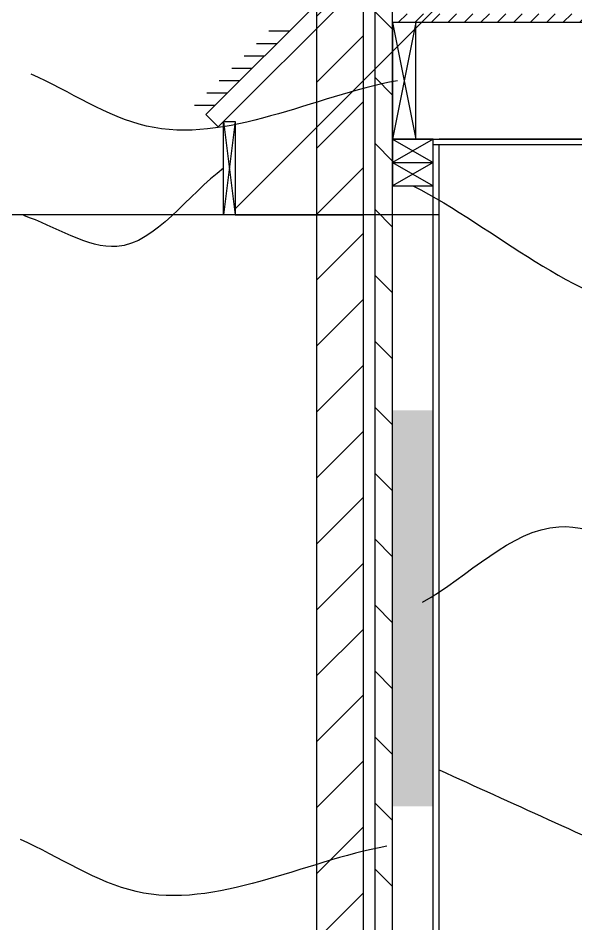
# Model space of a CAD drawing. Header units: inches. Extents: x 43 to 7578, y 1297 to 3809.
# Drawn here: x 5710.1 to 5758, y 1806.3 to 1884 of the extents above; entities that cross this region are included whole.
import ezdxf

# ---------------------------------------------------------------- set-up
doc = ezdxf.new("R2010")
doc.units = ezdxf.units.IN
doc.header["$LTSCALE"] = 0.5
doc.header["$MEASUREMENT"] = 0
doc.styles.add('Arch-Dim', font='romans.shx', dxfattribs={"width": 0.75})
doc.dimstyles.new('Annotative$7', dxfattribs={"dimscale": 96, "dimtxt": 0.09375, "dimasz": 0.0625, "dimexe": 0.0625, "dimexo": 0.0625, "dimgap": 0.03125, "dimtad": 0, "dimdec": 4, "dimzin": 3, "dimdsep": 46, "dimlunit": 4, "dimtxsty": 'Arch-Dim', "dimblk": 'ARCHTICK', "dimcen": 0.09375, "dimazin": 2, "dimtfac": 0.75, "dimtdec": 4, "dimtix": 1, "dimtmove": 2, "dimatfit": 3, "dimfxl": 1, "dimtolj": 1, "dimtzin": 0, "dimarcsym": 0})

# ---------------------------------------------------------------- blocks, each defined once
blk = doc.blocks.new('_ArchTick')
at = {"color": 0, "linetype": 'ByBlock', "const_width": 0.15}
blk.add_lwpolyline([(-0.5, -0.5), (0.5, 0.5)], dxfattribs=at)

msp = doc.modelspace()

# ---------------------------------------------------------------- hatches: boundary and pattern name
h = msp.add_hatch()
h.set_pattern_fill('ANSI31', color=256, scale=32, angle=90)
h.set_pattern_definition([(135, (1614.5735, -1280.9894), (-2.828427, -2.828427), [])])
h.paths.add_polyline_path([(5742.23137, 1981.61843), (5740.73137, 1980.11843), (5740.73137, 1753.61843), (5742.23137, 1753.61843)])
h = msp.add_hatch()
h.set_pattern_fill('ANSI31', color=256, scale=32)
h.set_pattern_definition([(45, (1614.5735, -1280.9894), (-2.828427, 2.828427), [])])
h.paths.add_polyline_path([(5739.73137, 1975.11843), (5735.73137, 1975.11843), (5735.73137, 1752.11843), (5739.73137, 1752.11843)])
h = msp.add_hatch()
h.set_pattern_fill('ANSI31', color=256, scale=8)
h.set_pattern_definition([(45, (3666.6356, 343.5183), (-0.7071068, 0.7071068), [])])
h.paths.add_polyline_path([(5831.17526, 1884.36843), (5742.23137, 1884.36843), (5742.23137, 1883.61843), (5744.23137, 1883.61843), (5831.17526, 1883.61843)])
h.paths.add_polyline_path([(5831.17526, 1883.61843), (5744.23137, 1883.61843)], flags=17)
h = msp.add_hatch()
h.set_pattern_fill('BATT_INSULATION', color=256, scale=3.5, angle=90, pattern_type=2)
h.set_pattern_definition([(90, (5742.2314, 1870.788), (-3.9375, 1.1694), [0, -1.16939]), (104.0764, (5741.79387, 1870.20312), (4e-07, 1.1693871), [0.28444, -113.04096]), (104.0764, (5737.85637, 1870.20312), (4e-07, 1.1693871), [0.28444, -113.04096]), (104.0764, (5733.91887, 1870.20312), (4e-07, 1.1693871), [0.28444, -113.04096]), (104.0764, (5729.98137, 1870.20312), (4e-07, 1.1693871), [0.28444, -113.04096]), (104.0764, (5726.04387, 1870.20312), (4e-07, 1.1693871), [0.28444, -113.04096]), (104.0764, (5722.10637, 1870.20312), (4e-07, 1.1693871), [0.28444, -113.04096]), (104.0764, (5718.16887, 1870.20312), (4e-07, 1.1693871), [0.28444, -113.04096]), (115.0456, (5738.5034, 1870.33933), (-1.3e-06, 1.169388), [0.49503, -315.7404]), (115.0456, (5734.5659, 1870.33933), (-1.3e-06, 1.169388), [0.49503, -315.7404]), (115.0456, (5730.6284, 1870.33933), (-1.3e-06, 1.169388), [0.49503, -315.7404]), (115.0456, (5726.6909, 1870.33933), (-1.3e-06, 1.169388), [0.49503, -315.7404]), (115.0456, (5722.7534, 1870.33933), (-1.3e-06, 1.169388), [0.49503, -315.7404]), (115.0456, (5718.8159, 1870.33933), (-1.3e-06, 1.169388), [0.49503, -315.7404]), (115.0456, (5714.8784, 1870.33933), (-1.3e-06, 1.169388), [0.49503, -315.7404]), (115.0456, (5710.9409, 1870.33933), (-1.3e-06, 1.1693882), [0.49503, -315.7404]), (115.0456, (5707.0035, 1870.33933), (-1.3e-06, 1.1693882), [0.49503, -315.7404]), (115.0456, (5703.066, 1870.33933), (-1.3e-06, 1.1693882), [0.49503, -315.7404]), (115.0456, (5699.1285, 1870.33933), (-1.3e-06, 1.1693882), [0.49503, -315.7404]), (115.0456, (5695.191, 1870.33933), (-1.3e-06, 1.1693882), [0.49503, -315.7404]), (115.0456, (5691.2535, 1870.33933), (-1.3e-06, 1.1693882), [0.49503, -315.7404]), (115.0456, (5687.316, 1870.33933), (-1.3e-06, 1.1693882), [0.49503, -315.7404]), (115.0456, (5683.3785, 1870.33933), (-1.3e-06, 1.1693882), [0.49503, -315.7404]), (115.0456, (5679.441, 1870.33933), (-1.3e-06, 1.1693882), [0.49503, -315.7404]), (115.0456, (5675.5035, 1870.33933), (-1.3e-06, 1.1693882), [0.49503, -315.7404]), (115.0456, (5671.566, 1870.33933), (-1.3e-06, 1.1693882), [0.49503, -315.7404]), (115.0456, (5667.6285, 1870.33933), (-1.3e-06, 1.1693882), [0.49503, -315.7404]), (115.0456, (5663.691, 1870.33933), (-1.3e-06, 1.1693882), [0.49503, -315.7404]), (115.0456, (5659.7535, 1870.33933), (-1.3e-06, 1.1693882), [0.49503, -315.7404]), (115.0456, (5655.816, 1870.33933), (-1.3e-06, 1.1693882), [0.49503, -315.7404]), (115.0456, (5651.8785, 1870.33933), (-1.3e-06, 1.1693882), [0.49503, -315.7404]), (115.0456, (5647.941, 1870.33933), (-1.3e-06, 1.1693882), [0.49503, -315.7404]), (115.0456, (5644.0035, 1870.33933), (-1.3e-06, 1.1693882), [0.49503, -315.7404]), (115.0456, (5640.066, 1870.33933), (-1.3e-06, 1.1693882), [0.49503, -315.7404]), (115.0456, (5636.1285, 1870.33933), (-1.3e-06, 1.1693882), [0.49503, -315.7404]), (115.0456, (5632.191, 1870.33933), (-1.3e-06, 1.1693882), [0.49503, -315.7404]), (115.0456, (5628.2535, 1870.33933), (-1.3e-06, 1.1693882), [0.49503, -315.7404]), (115.0456, (5624.316, 1870.33933), (-1.3e-06, 1.1693882), [0.49503, -315.7404]), (115.0456, (5620.3785, 1870.33933), (-1.3e-06, 1.1693882), [0.49503, -315.7404]), (115.0456, (5616.441, 1870.33933), (-1.3e-06, 1.1693882), [0.49503, -315.7404]), (115.0456, (5612.5035, 1870.33933), (-1.3e-06, 1.1693882), [0.49503, -315.7404]), (115.0456, (5608.566, 1870.33933), (-1.3e-06, 1.1693882), [0.49503, -315.7404]), (142.4353, (5741.7247, 1870.479), (-3e-07, 1.169388), [0.4808, -193.24834]), (142.4353, (5737.7872, 1870.479), (-3e-07, 1.169388), [0.4808, -193.24834]), (142.4353, (5733.8497, 1870.479), (-3e-07, 1.169388), [0.4808, -193.24834]), (142.4353, (5729.9122, 1870.479), (-3e-07, 1.169388), [0.4808, -193.24834]), (142.4353, (5725.9747, 1870.479), (-3e-07, 1.169388), [0.4808, -193.24834]), (142.4353, (5722.0372, 1870.479), (-3e-07, 1.169388), [0.4808, -193.24834]), (142.4353, (5718.0997, 1870.479), (-3e-07, 1.169388), [0.4808, -193.24834]), (142.4353, (5714.1622, 1870.479), (-3e-07, 1.169388), [0.4808, -193.24834]), (142.4353, (5710.2247, 1870.479), (-3e-07, 1.169388), [0.4808, -193.24834]), (142.4353, (5706.2871, 1870.479), (-3e-07, 1.169388), [0.4808, -193.24834]), (142.4353, (5702.3496, 1870.479), (-3e-07, 1.169388), [0.4808, -193.24834]), (142.4353, (5698.4121, 1870.479), (-3e-07, 1.169388), [0.4808, -193.24834]), (142.4353, (5694.4746, 1870.479), (-3e-07, 1.169388), [0.48083, -193.24834]), (142.4353, (5690.5371, 1870.479), (-3e-07, 1.169388), [0.48083, -193.24834]), (142.4353, (5686.5996, 1870.479), (-3e-07, 1.169388), [0.48083, -193.24834]), (142.4353, (5682.6621, 1870.479), (-3e-07, 1.169388), [0.48083, -193.24834]), (142.4353, (5678.7246, 1870.479), (-3e-07, 1.169388), [0.48083, -193.24834]), (142.4353, (5674.7871, 1870.479), (-3e-07, 1.169388), [0.48083, -193.24834]), (142.4353, (5670.8496, 1870.479), (-3e-07, 1.169388), [0.48083, -193.24834]), (142.4353, (5666.9121, 1870.479), (-3e-07, 1.169388), [0.48083, -193.24834]), (142.4353, (5662.9746, 1870.479), (-3e-07, 1.169388), [0.48083, -193.24834]), (142.4353, (5659.0371, 1870.479), (-3e-07, 1.169388), [0.48083, -193.24834]), (142.4353, (5655.0996, 1870.479), (-3e-07, 1.169388), [0.48083, -193.24834]), (142.4353, (5651.1621, 1870.479), (-3e-07, 1.169388), [0.48083, -193.24834]), (142.4353, (5647.2246, 1870.479), (-3e-07, 1.169388), [0.48083, -193.24834]), (142.4353, (5643.2871, 1870.479), (-3e-07, 1.169388), [0.48083, -193.24834]), (142.4353, (5639.3496, 1870.479), (-3e-07, 1.169388), [0.48083, -193.24834]), (142.4353, (5635.4121, 1870.479), (-3e-07, 1.169388), [0.48083, -193.24834]), (142.4353, (5631.4746, 1870.479), (-3e-07, 1.169388), [0.48083, -193.24834]), (142.4353, (5627.5371, 1870.479), (-3e-07, 1.169388), [0.48083, -193.24834]), (142.4353, (5623.5996, 1870.479), (-3e-07, 1.169388), [0.48083, -193.24834]), (142.4353, (5619.6621, 1870.479), (-3e-07, 1.1693877), [0.48083, -193.24834]), (142.4353, (5615.7246, 1870.479), (-3e-07, 1.1693877), [0.48083, -193.24834]), (142.4353, (5611.7871, 1870.479), (-3e-07, 1.1693877), [0.48083, -193.24834]), (142.4353, (5607.8496, 1870.479), (-3e-07, 1.1693877), [0.48083, -193.24834]), (142.4353, (5603.9121, 1870.479), (-3e-07, 1.1693877), [0.48083, -193.24834]), (142.4353, (5599.9746, 1870.479), (-3e-07, 1.1693877), [0.48083, -193.24834]), (142.4353, (5596.0371, 1870.479), (-3e-07, 1.1693877), [0.48083, -193.24834]), (142.4353, (5592.0996, 1870.479), (-3e-07, 1.1693877), [0.48083, -193.24834]), (157.0616, (5740.4878, 1869.7262), (-5e-07, 1.169389), [0.89545, -170.1284]), (157.0616, (5736.5503, 1869.7262), (-5e-07, 1.169389), [0.89545, -170.1284]), (157.0616, (5732.6128, 1869.7262), (-5e-07, 1.169389), [0.89545, -170.1284]), (157.0616, (5728.6753, 1869.7262), (-5e-07, 1.169389), [0.89545, -170.1284]), (157.0616, (5724.7378, 1869.7262), (-5e-07, 1.169389), [0.89545, -170.1284]), (157.0616, (5720.8003, 1869.7262), (-5e-07, 1.169389), [0.89545, -170.1284]), (157.0616, (5716.8628, 1869.7262), (-5e-07, 1.169389), [0.89545, -170.1284]), (157.0616, (5712.9253, 1869.7262), (-5e-07, 1.169389), [0.89545, -170.1284]), (157.0616, (5708.9878, 1869.7262), (-5e-07, 1.169389), [0.89545, -170.1284]), (157.0616, (5705.0502, 1869.7262), (-5e-07, 1.169389), [0.89545, -170.1284]), (157.0616, (5701.1127, 1869.7262), (-5e-07, 1.169389), [0.89545, -170.1284]), (157.0616, (5697.1752, 1869.7262), (-5e-07, 1.169389), [0.89545, -170.1284]), (157.0616, (5693.2377, 1869.7262), (-5e-07, 1.169389), [0.89545, -170.1284]), (157.0616, (5689.3002, 1869.7262), (-5e-07, 1.169389), [0.89545, -170.1284]), (157.0616, (5685.3627, 1869.7262), (-5e-07, 1.169389), [0.89545, -170.1284]), (157.0616, (5681.4252, 1869.7262), (-5e-07, 1.169389), [0.89545, -170.1284]), (157.0616, (5677.4877, 1869.7262), (-5e-07, 1.169389), [0.89545, -170.1284]), (157.0616, (5673.5502, 1869.7262), (-5e-07, 1.169389), [0.89545, -170.1284]), (157.0616, (5669.6127, 1869.7262), (-5e-07, 1.169389), [0.89545, -170.1284]), (157.0616, (5665.6752, 1869.7262), (-5e-07, 1.169389), [0.89545, -170.1284]), (157.0616, (5661.7377, 1869.7262), (-5e-07, 1.169389), [0.89545, -170.1284]), (157.0616, (5657.8002, 1869.7262), (-5e-07, 1.169389), [0.89545, -170.1284]), (157.0616, (5653.8627, 1869.7262), (-5e-07, 1.169389), [0.89545, -170.1284]), (157.0616, (5649.9252, 1869.7262), (-5e-07, 1.169389), [0.89545, -170.1284]), (157.0616, (5645.9877, 1869.7262), (-5e-07, 1.169389), [0.89545, -170.1284]), (157.0616, (5642.0502, 1869.7262), (-5e-07, 1.169389), [0.89545, -170.1284]), (157.0616, (5638.1127, 1869.7262), (-5e-07, 1.169389), [0.89545, -170.1284]), (157.0616, (5634.1752, 1869.7262), (-5e-07, 1.169389), [0.89545, -170.1284]), (157.0616, (5630.2377, 1869.7262), (-5e-07, 1.169389), [0.89545, -170.1284]), (157.0616, (5626.3002, 1869.7262), (-5e-07, 1.169389), [0.89545, -170.1284]), (157.0616, (5622.3627, 1869.7262), (-5e-07, 1.169389), [0.89545, -170.1284]), (157.0616, (5618.4252, 1869.7262), (-5e-07, 1.169389), [0.89545, -170.1284]), (157.0616, (5614.4877, 1869.7262), (-5e-07, 1.169389), [0.89545, -170.1284]), (157.0616, (5610.5502, 1869.7262), (-5e-07, 1.169389), [0.89545, -170.1284]), (157.0616, (5606.6127, 1869.7262), (-5e-07, 1.169389), [0.89545, -170.1284]), (157.0616, (5602.6752, 1869.7262), (-5e-07, 1.169389), [0.89545, -170.1284]), (157.0616, (5598.7377, 1869.7262), (-5e-07, 1.169389), [0.89545, -170.1284]), (157.0616, (5594.8002, 1869.7262), (-5e-07, 1.169389), [0.89545, -170.1284]), (157.0616, (5590.8627, 1869.7262), (-5e-07, 1.169389), [0.89545, -170.1284]), (157.0616, (5586.9252, 1869.7262), (-5e-07, 1.169389), [0.89545, -170.1284]), (164.891, (5738.8786, 1870.2381), (-3.937498, 1e-08), [0.38855, -44.4748]), (164.891, (5738.8786, 1871.4075), (-3.937498, 1e-08), [0.38855, -44.4748]), (164.891, (5738.8786, 1872.5769), (-3.937498, 1e-08), [0.38855, -44.4748]), (164.891, (5738.8786, 1873.7463), (-3.937498, 1e-08), [0.38855, -44.4748]), (164.891, (5738.8786, 1874.9157), (-3.937498, 1e-08), [0.38855, -44.4748]), (164.891, (5738.8786, 1876.0851), (-3.937498, 1e-08), [0.38855, -44.4748]), (164.891, (5738.8786, 1877.2545), (-3.937498, 1e-08), [0.38855, -44.4748]), (164.891, (5738.8786, 1878.4238), (-3.937498, 1e-08), [0.38855, -44.4748]), (164.891, (5738.8786, 1879.5932), (-3.937498, 1e-08), [0.38855, -44.4748]), (164.891, (5738.8786, 1880.7626), (-3.937498, 1e-08), [0.38855, -44.4748]), (173.2526, (5739.66317, 1870.0751), (-3.937507, 4e-07), [0.7901, -486.90026]), (173.2526, (5739.66317, 1871.2445), (-3.937507, 4e-07), [0.7901, -486.90026]), (173.2526, (5739.66317, 1872.4139), (-3.937507, 4e-07), [0.7901, -486.90026]), (173.2526, (5739.66317, 1873.5833), (-3.937507, 4e-07), [0.7901, -486.90026]), (173.2526, (5739.66317, 1874.7527), (-3.937507, 4e-07), [0.7901, -486.90026]), (173.2526, (5739.66317, 1875.92207), (-3.937507, 4e-07), [0.7901, -486.90026]), (173.2526, (5739.66317, 1877.09146), (-3.937507, 4e-07), [0.7901, -486.90026]), (173.2526, (5739.66317, 1878.26084), (-3.937507, 4e-07), [0.7901, -486.90026]), (173.2526, (5739.66317, 1879.43023), (-3.937507, 4e-07), [0.7901, -486.90026]), (173.2526, (5739.66317, 1880.5996), (-3.937507, 4e-07), [0.7901, -486.90026]), (173.2526, (5739.66317, 1881.769), (-3.937507, 4e-07), [0.7901, -486.90026]), (173.2526, (5739.66317, 1882.9384), (-3.937507, 4e-07), [0.7901, -486.90026]), (173.2526, (5739.66317, 1884.10777), (-3.937507, 4e-07), [0.7901, -486.90026]), (173.2526, (5739.66317, 1885.27715), (-3.937507, 4e-07), [0.7901, -486.90026]), (173.2526, (5739.66317, 1886.44657), (-3.937507, 4e-07), [0.7901, -486.90026]), (173.2526, (5739.66317, 1887.61596), (-3.937507, 4e-07), [0.7901, -486.90026]), (173.2526, (5739.66317, 1888.78534), (-3.937507, 4e-07), [0.7901, -486.90026]), (173.2526, (5739.66317, 1889.95473), (-3.937507, 4e-07), [0.7901, -486.90026]), (173.2526, (5739.66317, 1891.1241), (-3.937507, 4e-07), [0.7901, -486.90026]), (173.2526, (5739.66317, 1892.2935), (-3.937507, 4e-07), [0.7901, -486.90026]), (173.2526, (5739.66317, 1893.4629), (-3.937507, 4e-07), [0.7901, -486.90026]), (173.2526, (5739.66317, 1894.63227), (-3.937507, 4e-07), [0.7901, -486.90026]), (173.2526, (5739.66317, 1895.80165), (-3.937507, 4e-07), [0.7901, -486.90026]), (173.2526, (5739.66317, 1896.97104), (-3.937507, 4e-07), [0.7901, -486.90026]), (173.2526, (5739.66317, 1898.14046), (-3.937507, 4e-07), [0.7901, -486.90026]), (173.2526, (5739.66317, 1899.30984), (-3.937507, 4e-07), [0.7901, -486.90026]), (173.2526, (5739.66317, 1900.47923), (-3.937507, 4e-07), [0.7901, -486.90026]), (173.2526, (5739.66317, 1901.6486), (-3.937507, 4e-07), [0.7901, -486.90026]), (173.2526, (5739.66317, 1902.818), (-3.937507, 4e-07), [0.7901, -486.90026]), (173.2526, (5739.66317, 1903.9874), (-3.937507, 4e-07), [0.7901, -486.90026]), (173.2526, (5739.66317, 1905.15673), (-3.937507, 4e-07), [0.7901, -486.90026]), (173.2526, (5739.66317, 1906.3261), (-3.937507, 4e-07), [0.7901, -486.90026]), (173.2526, (5739.66317, 1907.49543), (-3.937507, 4e-07), [0.7901, -486.90026]), (173.2526, (5739.66317, 1908.6648), (-3.937507, 4e-07), [0.7901, -486.90026]), (173.2526, (5739.66317, 1909.8345), (-3.937507, 4e-07), [0.7901, -486.90026]), (173.2526, (5739.66317, 1911.00383), (-3.937507, 4e-07), [0.7901, -486.90026]), (173.2526, (5739.66317, 1912.1732), (-3.937507, 4e-07), [0.7901, -486.90026]), (173.2526, (5739.66317, 1913.34253), (-3.937507, 4e-07), [0.7901, -486.90026]), (173.2526, (5739.66317, 1914.5119), (-3.937507, 4e-07), [0.7901, -486.90026]), (173.2526, (5739.66317, 1915.68123), (-3.937507, 4e-07), [0.7901, -486.90026]), (173.2526, (5739.66317, 1916.8506), (-3.937507, 4e-07), [0.7901, -486.90026]), (173.2526, (5739.66317, 1918.01993), (-3.937507, 4e-07), [0.7901, -486.90026]), (173.2526, (5739.66317, 1919.1893), (-3.937507, 4e-07), [0.7901, -486.90026]), (173.2526, (5739.66317, 1920.359), (-3.937507, 4e-07), [0.7901, -486.90026]), (173.2526, (5739.66317, 1921.52833), (-3.937507, 4e-07), [0.7901, -486.90026]), (173.2526, (5739.66317, 1922.6977), (-3.937507, 4e-07), [0.7901, -486.90026]), (173.2526, (5739.66317, 1923.86703), (-3.937507, 4e-07), [0.7901, -486.90026]), (173.2526, (5739.66317, 1925.0364), (-3.937507, 4e-07), [0.7901, -486.90026]), (173.2526, (5739.66317, 1926.20573), (-3.937507, 4e-07), [0.7901, -486.90026]), (173.8584, (5741.34354, 1869.6341), (-3.9374895, -3.8e-06), [0.86065, -272.3952]), (173.8584, (5741.34354, 1870.80347), (-3.9374895, -3.8e-06), [0.86065, -272.3952]), (173.8584, (5741.34354, 1871.97286), (-3.9374895, -3.8e-06), [0.86065, -272.3952]), (173.8584, (5741.34354, 1873.14223), (-3.9374895, -3.8e-06), [0.86065, -272.3952]), (173.8584, (5741.34354, 1874.31165), (-3.9374895, -3.8e-06), [0.86065, -272.3952]), (173.8584, (5741.34354, 1875.48104), (-3.9374895, -3.8e-06), [0.86065, -272.3952]), (173.8584, (5741.34354, 1876.65042), (-3.9374895, -3.8e-06), [0.86065, -272.3952]), (173.8584, (5741.34354, 1877.8198), (-3.9374895, -3.8e-06), [0.86065, -272.3952]), (173.8584, (5741.34354, 1878.9892), (-3.9374895, -3.8e-06), [0.86065, -272.3952]), (173.8584, (5741.34354, 1880.15858), (-3.9374895, -3.8e-06), [0.86065, -272.3952]), (173.8584, (5741.34354, 1881.32796), (-3.9374895, -3.8e-06), [0.86065, -272.3952]), (173.8584, (5741.34354, 1882.49735), (-3.9374895, -3.8e-06), [0.86065, -272.3952]), (173.8584, (5741.34354, 1883.66673), (-3.9374895, -3.8e-06), [0.86065, -272.3952]), (173.8584, (5741.34354, 1884.8361), (-3.9374895, -3.8e-06), [0.86065, -272.3952]), (173.8584, (5741.34354, 1886.0055), (-3.9374895, -3.8e-06), [0.86065, -272.3952]), (173.8584, (5741.34354, 1887.17492), (-3.9374895, -3.8e-06), [0.86065, -272.3952]), (173.8584, (5741.34354, 1888.3443), (-3.9374895, -3.8e-06), [0.86065, -272.3952]), (173.8584, (5741.34354, 1889.5137), (-3.9374895, -3.8e-06), [0.86065, -272.3952]), (173.8584, (5741.34354, 1890.68308), (-3.9374895, -3.8e-06), [0.86065, -272.3952]), (173.8584, (5741.34354, 1891.85246), (-3.9374895, -3.8e-06), [0.86065, -272.3952]), (173.8584, (5741.34354, 1893.02185), (-3.9374895, -3.8e-06), [0.86065, -272.3952]), (173.8584, (5741.34354, 1894.19123), (-3.9374895, -3.8e-06), [0.86065, -272.3952]), (173.8584, (5741.34354, 1895.3606), (-3.9374895, -3.8e-06), [0.86065, -272.3952]), (173.8584, (5741.34354, 1896.53), (-3.9374895, -3.8e-06), [0.86065, -272.3952]), (173.8584, (5741.34354, 1897.6994), (-3.9374895, -3.8e-06), [0.86065, -272.3952]), (6.142, (5740.4878, 1870.6801), (-7e-06, 1.169387), [0.8607, -272.3952]), (6.142, (5736.5503, 1870.6801), (-7e-06, 1.169387), [0.8607, -272.3952]), (6.142, (5732.6128, 1870.6801), (-7e-06, 1.169387), [0.8607, -272.3952]), (6.142, (5728.6753, 1870.6801), (-7e-06, 1.169387), [0.8607, -272.3952]), (6.142, (5724.7378, 1870.6801), (-7e-06, 1.169387), [0.8607, -272.3952]), (6.142, (5720.8003, 1870.6801), (-7e-06, 1.169387), [0.8607, -272.3952]), (6.142, (5716.8628, 1870.6801), (-7e-06, 1.169387), [0.8607, -272.3952]), (6.142, (5712.9253, 1870.6801), (-7e-06, 1.169387), [0.8607, -272.3952]), (6.142, (5708.9878, 1870.6801), (-7e-06, 1.169387), [0.8607, -272.3952]), (6.142, (5705.0502, 1870.6801), (-7e-06, 1.169387), [0.8607, -272.3952]), (6.142, (5701.1127, 1870.6801), (-7e-06, 1.169387), [0.86065, -272.3952]), (6.142, (5697.1752, 1870.6801), (-7e-06, 1.169387), [0.86065, -272.3952]), (6.142, (5693.2377, 1870.6801), (-7e-06, 1.169387), [0.86065, -272.3952]), (6.142, (5689.3002, 1870.6801), (-7e-06, 1.169387), [0.86065, -272.3952]), (6.142, (5685.3627, 1870.6801), (-7e-06, 1.169387), [0.86065, -272.3952]), (6.142, (5681.4252, 1870.6801), (-7e-06, 1.169387), [0.86065, -272.3952]), (6.142, (5677.4877, 1870.6801), (-7e-06, 1.169387), [0.86065, -272.3952]), (6.142, (5673.5502, 1870.6801), (-7e-06, 1.169387), [0.86065, -272.3952]), (6.142, (5669.6127, 1870.6801), (-7e-06, 1.169387), [0.86065, -272.3952]), (6.142, (5665.6752, 1870.6801), (-7e-06, 1.169387), [0.86065, -272.3952]), (6.142, (5661.7377, 1870.6801), (-7e-06, 1.169387), [0.86065, -272.3952]), (6.142, (5657.8002, 1870.6801), (-7e-06, 1.169387), [0.86065, -272.3952]), (6.142, (5653.8627, 1870.6801), (-7e-06, 1.169387), [0.86065, -272.3952]), (6.142, (5649.9252, 1870.6801), (-7e-06, 1.169387), [0.86065, -272.3952]), (6.142, (5645.9877, 1870.6801), (-7e-06, 1.169387), [0.86065, -272.3952]), (6.142, (5642.0502, 1870.6801), (-7e-06, 1.169387), [0.86065, -272.3952]), (6.142, (5638.1127, 1870.6801), (-7e-06, 1.169387), [0.86065, -272.3952]), (6.142, (5634.1752, 1870.6801), (-7e-06, 1.169387), [0.86065, -272.3952]), (6.142, (5630.2377, 1870.6801), (-7e-06, 1.169387), [0.86065, -272.3952]), (6.142, (5626.3002, 1870.6801), (-7e-06, 1.169387), [0.86065, -272.3952]), (6.142, (5622.3627, 1870.6801), (-7e-06, 1.169387), [0.86065, -272.3952]), (6.142, (5618.4252, 1870.6801), (-7e-06, 1.169387), [0.86065, -272.3952]), (6.142, (5614.4877, 1870.6801), (-7e-06, 1.169387), [0.86065, -272.3952]), (6.142, (5610.5502, 1870.6801), (-7e-06, 1.169387), [0.86065, -272.3952]), (6.142, (5606.6127, 1870.6801), (-7e-06, 1.169387), [0.86065, -272.3952]), (6.142, (5602.6752, 1870.6801), (-7e-06, 1.169387), [0.86065, -272.3952]), (6.142, (5598.7377, 1870.6801), (-7e-06, 1.169387), [0.86065, -272.3952]), (6.142, (5594.8002, 1870.6801), (-7e-06, 1.169387), [0.86065, -272.3952]), (6.142, (5590.8627, 1870.6801), (-7e-06, 1.169387), [0.86065, -272.3952]), (6.142, (5586.9252, 1870.6801), (-7e-06, 1.169387), [0.86065, -272.3952]), (6.142, (5582.9877, 1870.6801), (-7e-06, 1.169387), [0.86065, -272.3952]), (6.142, (5579.0502, 1870.6801), (-7e-06, 1.169387), [0.86065, -272.3952]), (6.142, (5575.1127, 1870.6801), (-7e-06, 1.169387), [0.86065, -272.3952]), (6.142, (5571.1752, 1870.6801), (-7e-06, 1.169387), [0.86065, -272.3952]), (6.142, (5567.2377, 1870.6801), (-7e-06, 1.169387), [0.86065, -272.3952]), (6.142, (5563.3002, 1870.6801), (-7e-06, 1.169387), [0.86065, -272.3952]), (6.142, (5559.3627, 1870.6801), (-7e-06, 1.169387), [0.86065, -272.3952]), (6.142, (5555.4252, 1870.6801), (-7e-06, 1.169387), [0.86065, -272.3952]), (6.142, (5551.4877, 1870.6801), (-7e-06, 1.169387), [0.86065, -272.3952]), (6.142, (5547.5502, 1870.6801), (-7e-06, 1.169387), [0.86065, -272.3952]), (6.142, (5543.6127, 1870.6801), (-7e-06, 1.169387), [0.86065, -272.3952]), (6.142, (5539.6752, 1870.6801), (-7e-06, 1.169387), [0.86065, -272.3952]), (6.142, (5535.7377, 1870.6801), (-7e-06, 1.169387), [0.86065, -272.3952]), (6.142, (5531.8002, 1870.6801), (-7.3e-06, 1.169387), [0.86065, -272.3952]), (6.142, (5527.8627, 1870.6801), (-7.3e-06, 1.169387), [0.86065, -272.3952]), (6.142, (5523.9252, 1870.6801), (-7.3e-06, 1.169387), [0.86065, -272.3952]), (6.142, (5519.9877, 1870.6801), (-7.3e-06, 1.169387), [0.86065, -272.3952]), (6.142, (5516.0502, 1870.6801), (-7.3e-06, 1.169387), [0.86065, -272.3952]), (6.142, (5512.1127, 1870.6801), (-7.3e-06, 1.169387), [0.86065, -272.3952]), (6.142, (5508.1752, 1870.6801), (-7.3e-06, 1.169387), [0.86065, -272.3952]), (6.142, (5504.2377, 1870.6801), (-7.3e-06, 1.169387), [0.86065, -272.3952]), (6.142, (5500.3002, 1870.6801), (-7.3e-06, 1.169387), [0.86065, -272.3952]), (6.142, (5496.3627, 1870.6801), (-7.3e-06, 1.169387), [0.86065, -272.3952]), (6.142, (5492.4252, 1870.6801), (-7.3e-06, 1.169387), [0.86065, -272.3952]), (6.142, (5488.4877, 1870.6801), (-7.3e-06, 1.169387), [0.86065, -272.3952]), (6.142, (5484.5502, 1870.6801), (-7.3e-06, 1.1693873), [0.86065, -272.3952]), (6.142, (5480.6127, 1870.6801), (-7.3e-06, 1.1693873), [0.86065, -272.3952]), (6.142, (5476.6752, 1870.6801), (-7.3e-06, 1.1693873), [0.86065, -272.3952]), (6.142, (5472.7377, 1870.6801), (-7.3e-06, 1.1693873), [0.86065, -272.3952]), (6.747, (5738.8786, 1870.2381), (9e-06, 1.16939), [0.7901, -486.9003]), (6.747, (5734.9411, 1870.2381), (9e-06, 1.16939), [0.7901, -486.9003]), (6.747, (5731.0036, 1870.2381), (9e-06, 1.16939), [0.7901, -486.9003]), (6.747, (5727.0661, 1870.2381), (9e-06, 1.16939), [0.7901, -486.9003]), (6.747, (5723.1286, 1870.2381), (9e-06, 1.16939), [0.7901, -486.9003]), (6.747, (5719.1911, 1870.2381), (9e-06, 1.16939), [0.7901, -486.9003]), (6.747, (5715.2536, 1870.2381), (9e-06, 1.16939), [0.7901, -486.9003]), (6.747, (5711.3161, 1870.2381), (9e-06, 1.16939), [0.7901, -486.9003]), (6.747, (5707.3786, 1870.2381), (9e-06, 1.169389), [0.7901, -486.9003]), (6.747, (5703.4412, 1870.2381), (9e-06, 1.169389), [0.7901, -486.9003]), (6.747, (5699.5037, 1870.2381), (9e-06, 1.169389), [0.7901, -486.9003]), (6.747, (5695.5662, 1870.2381), (9e-06, 1.169389), [0.7901, -486.9003]), (6.747, (5691.6287, 1870.2381), (9e-06, 1.169389), [0.7901, -486.9003]), (6.747, (5687.6912, 1870.2381), (9e-06, 1.169389), [0.7901, -486.9003]), (6.747, (5683.7537, 1870.2381), (9e-06, 1.169389), [0.7901, -486.9003]), (6.747, (5679.8162, 1870.2381), (9e-06, 1.169389), [0.7901, -486.9003]), (6.747, (5675.8787, 1870.2381), (9e-06, 1.169389), [0.7901, -486.9003]), (6.747, (5671.9412, 1870.2381), (9e-06, 1.169389), [0.7901, -486.9003]), (6.747, (5668.0037, 1870.2381), (9e-06, 1.169389), [0.7901, -486.9003]), (6.747, (5664.0662, 1870.2381), (9e-06, 1.169389), [0.7901, -486.9003]), (6.747, (5660.1287, 1870.2381), (9e-06, 1.169389), [0.7901, -486.9003]), (6.747, (5656.1912, 1870.2381), (9e-06, 1.169389), [0.7901, -486.9003]), (6.747, (5652.2537, 1870.2381), (9e-06, 1.169389), [0.7901, -486.9003]), (6.747, (5648.3162, 1870.2381), (9e-06, 1.169389), [0.7901, -486.9003]), (6.747, (5644.3787, 1870.2381), (9e-06, 1.169389), [0.7901, -486.9003]), (6.747, (5640.4412, 1870.2381), (9e-06, 1.169389), [0.7901, -486.9003]), (6.747, (5636.5037, 1870.2381), (9e-06, 1.169389), [0.7901, -486.9003]), (6.747, (5632.5662, 1870.2381), (9e-06, 1.169389), [0.7901, -486.9003]), (6.747, (5628.6287, 1870.2381), (9e-06, 1.169389), [0.7901, -486.9003]), (6.747, (5624.6912, 1870.2381), (9e-06, 1.169389), [0.7901, -486.9003]), (6.747, (5620.7537, 1870.2381), (9e-06, 1.169389), [0.7901, -486.9003]), (6.747, (5616.8162, 1870.2381), (9e-06, 1.169389), [0.7901, -486.9003]), (6.747, (5612.8787, 1870.2381), (8.5e-06, 1.169389), [0.7901, -486.9003]), (6.747, (5608.9412, 1870.2381), (8.5e-06, 1.169389), [0.7901, -486.9003]), (6.747, (5605.0037, 1870.2381), (8.5e-06, 1.169389), [0.7901, -486.9003]), (6.747, (5601.0662, 1870.2381), (8.5e-06, 1.169389), [0.7901, -486.9003]), (6.747, (5597.1287, 1870.2381), (8.5e-06, 1.169389), [0.7901, -486.9003]), (6.747, (5593.1912, 1870.2381), (8.5e-06, 1.169389), [0.7901, -486.9003]), (6.747, (5589.2537, 1870.2381), (8.5e-06, 1.169389), [0.7901, -486.9003]), (6.747, (5585.3162, 1870.2381), (8.5e-06, 1.169389), [0.7901, -486.9003]), (6.747, (5581.3787, 1870.2381), (8.5e-06, 1.169389), [0.7901, -486.9003]), (6.747, (5577.4412, 1870.2381), (8.5e-06, 1.169389), [0.7901, -486.9003]), (6.747, (5573.5037, 1870.2381), (8.5e-06, 1.169389), [0.7901, -486.9003]), (6.747, (5569.5662, 1870.2381), (8.5e-06, 1.169389), [0.7901, -486.9003]), (6.747, (5565.6287, 1870.2381), (8.5e-06, 1.169389), [0.7901, -486.9003]), (6.747, (5561.6912, 1870.2381), (8.5e-06, 1.169389), [0.7901, -486.9003]), (6.747, (5557.7537, 1870.2381), (8.5e-06, 1.169389), [0.7901, -486.9003]), (6.747, (5553.8162, 1870.2381), (8.5e-06, 1.169389), [0.7901, -486.9003]), (6.747, (5549.8787, 1870.2381), (8.5e-06, 1.169389), [0.7901, -486.9003]), (6.747, (5545.9412, 1870.2381), (8.5e-06, 1.169389), [0.7901, -486.9003]), (6.747, (5542.0037, 1870.2381), (8.5e-06, 1.169389), [0.7901, -486.9003]), (6.747, (5538.0662, 1870.2381), (8.5e-06, 1.169389), [0.7901, -486.9003]), (6.747, (5534.1287, 1870.2381), (8.5e-06, 1.169389), [0.7901, -486.9003]), (6.747, (5530.1912, 1870.2381), (8.5e-06, 1.169389), [0.7901, -486.90026]), (6.747, (5526.2537, 1870.2381), (8.5e-06, 1.169389), [0.7901, -486.90026]), (6.747, (5522.3162, 1870.2381), (8.5e-06, 1.169389), [0.7901, -486.90026]), (6.747, (5518.3787, 1870.2381), (8.5e-06, 1.169389), [0.7901, -486.90026]), (6.747, (5514.4412, 1870.2381), (8.5e-06, 1.169389), [0.7901, -486.90026]), (6.747, (5510.5037, 1870.2381), (8.5e-06, 1.169389), [0.7901, -486.90026]), (6.747, (5506.5662, 1870.2381), (8.5e-06, 1.169389), [0.7901, -486.90026]), (6.747, (5502.6287, 1870.2381), (8.5e-06, 1.169389), [0.7901, -486.90026]), (6.747, (5498.6912, 1870.2381), (8.5e-06, 1.169389), [0.7901, -486.90026]), (6.747, (5494.7537, 1870.2381), (8.5e-06, 1.169389), [0.7901, -486.90026]), (6.747, (5490.8162, 1870.2381), (8.5e-06, 1.169389), [0.7901, -486.90026]), (6.747, (5486.8787, 1870.2381), (8.5e-06, 1.169389), [0.7901, -486.90026]), (6.747, (5482.9412, 1870.2381), (8.5e-06, 1.169389), [0.7901, -486.90026]), (6.747, (5479.0037, 1870.2381), (8.5e-06, 1.169389), [0.7901, -486.90026]), (6.747, (5475.0662, 1870.2381), (8.5e-06, 1.169389), [0.7901, -486.90026]), (6.747, (5471.1287, 1870.2381), (8.5e-06, 1.169389), [0.7901, -486.90026]), (6.747, (5467.1912, 1870.2381), (8.5e-06, 1.169389), [0.7901, -486.90026]), (6.747, (5463.2537, 1870.2381), (8.5e-06, 1.169389), [0.7901, -486.90026]), (6.747, (5459.3162, 1870.2381), (8.5e-06, 1.169389), [0.7901, -486.90026]), (6.747, (5455.3787, 1870.2381), (8.5e-06, 1.169389), [0.7901, -486.90026]), (6.747, (5451.4412, 1870.2381), (8.5e-06, 1.169389), [0.7901, -486.90026]), (6.747, (5447.5037, 1870.2381), (8.5e-06, 1.169389), [0.7901, -486.90026]), (6.747, (5443.5662, 1870.2381), (8.5e-06, 1.169389), [0.7901, -486.90026]), (6.747, (5439.6287, 1870.2381), (8.5e-06, 1.169389), [0.7901, -486.90026]), (6.747, (5435.6912, 1870.2381), (8.5e-06, 1.169389), [0.7901, -486.90026]), (6.747, (5431.7537, 1870.2381), (8.5e-06, 1.169389), [0.7901, -486.90026]), (6.747, (5427.8162, 1870.2381), (8.5e-06, 1.169389), [0.7901, -486.90026]), (6.747, (5423.8787, 1870.2381), (8.5e-06, 1.169389), [0.7901, -486.90026]), (6.747, (5419.9412, 1870.2381), (8.5e-06, 1.169389), [0.7901, -486.90026]), (6.747, (5416.0037, 1870.2381), (8.5e-06, 1.169389), [0.7901, -486.90026]), (6.747, (5412.0662, 1870.2381), (8.5e-06, 1.169389), [0.7901, -486.90026]), (6.747, (5408.1287, 1870.2381), (8.5e-06, 1.169389), [0.7901, -486.90026]), (6.747, (5404.1912, 1870.2381), (8.5e-06, 1.169389), [0.7901, -486.90026]), (6.747, (5400.2537, 1870.2381), (8.5e-06, 1.169389), [0.7901, -486.90026]), (6.747, (5396.3162, 1870.2381), (8.5e-06, 1.169389), [0.7901, -486.90026]), (6.747, (5392.3787, 1870.2381), (8.5e-06, 1.169389), [0.7901, -486.90026]), (6.747, (5388.4409, 1870.2381), (8.5e-06, 1.169389), [0.7901, -486.90026]), (6.747, (5384.5034, 1870.2381), (8.5e-06, 1.169389), [0.7901, -486.90026]), (6.747, (5380.5659, 1870.2381), (8.5e-06, 1.169389), [0.7901, -486.90026]), (6.747, (5376.6284, 1870.2381), (8.5e-06, 1.169389), [0.7901, -486.90026]), (6.747, (5372.6909, 1870.2381), (8.5e-06, 1.169389), [0.7901, -486.90026]), (6.747, (5368.7534, 1870.2381), (8.5e-06, 1.169389), [0.7901, -486.90026]), (6.747, (5364.8159, 1870.2381), (8.5e-06, 1.169389), [0.7901, -486.90026]), (6.747, (5360.8784, 1870.2381), (8.5e-06, 1.169389), [0.7901, -486.90026]), (6.747, (5356.9409, 1870.2381), (8.5e-06, 1.169389), [0.7901, -486.90026]), (6.747, (5353.0034, 1870.2381), (8.5e-06, 1.169389), [0.7901, -486.90026]), (6.747, (5349.0659, 1870.2381), (8.5e-06, 1.169389), [0.7901, -486.90026]), (6.747, (5345.1284, 1870.2381), (8.5e-06, 1.169389), [0.7901, -486.90026]), (6.747, (5341.1909, 1870.2381), (8.5e-06, 1.169389), [0.7901, -486.90026]), (6.747, (5337.2534, 1870.2381), (8.5e-06, 1.169389), [0.7901, -486.90026]), (6.747, (5333.3159, 1870.2381), (8.5e-06, 1.169389), [0.7901, -486.90026]), (6.747, (5329.3784, 1870.2381), (8.5e-06, 1.169389), [0.7901, -486.90026]), (6.747, (5325.4409, 1870.2381), (8.5e-06, 1.169389), [0.7901, -486.90026]), (6.747, (5321.5034, 1870.2381), (8.5e-06, 1.169389), [0.7901, -486.90026]), (6.747, (5317.5659, 1870.2381), (8.5e-06, 1.169389), [0.7901, -486.90026]), (6.747, (5313.6284, 1870.2381), (8.5e-06, 1.169389), [0.7901, -486.90026]), (6.747, (5309.6909, 1870.2381), (8.5e-06, 1.169389), [0.7901, -486.90026]), (6.747, (5305.7534, 1870.2381), (8.5e-06, 1.169389), [0.7901, -486.90026]), (6.747, (5301.8159, 1870.2381), (8.5e-06, 1.169389), [0.7901, -486.90026]), (6.747, (5297.8784, 1870.2381), (8.5e-06, 1.169389), [0.7901, -486.90026]), (6.747, (5293.9409, 1870.2381), (8.5e-06, 1.169389), [0.7901, -486.90026]), (6.747, (5290.0034, 1870.2381), (8.5e-06, 1.169389), [0.7901, -486.90026]), (6.747, (5286.0659, 1870.2381), (8.5e-06, 1.169389), [0.7901, -486.90026]), (6.747, (5282.1284, 1870.2381), (8.5e-06, 1.169389), [0.7901, -486.90026]), (6.747, (5278.1909, 1870.2381), (8.5e-06, 1.169389), [0.7901, -486.90026]), (6.747, (5274.2534, 1870.2381), (8.5e-06, 1.169389), [0.7901, -486.90026]), (6.747, (5270.3159, 1870.2381), (8.5e-06, 1.169389), [0.7901, -486.90026]), (6.747, (5266.3784, 1870.2381), (8.5e-06, 1.169389), [0.7901, -486.90026]), (6.747, (5262.4409, 1870.2381), (8.5e-06, 1.169389), [0.7901, -486.90026]), (6.747, (5258.5034, 1870.2381), (8.5e-06, 1.169389), [0.7901, -486.90026]), (15.109, (5738.5034, 1870.0669), (-3e-07, 1.169387), [0.38855, -44.4748]), (15.109, (5734.5659, 1870.0669), (-3e-07, 1.169387), [0.38855, -44.4748]), (15.109, (5730.6284, 1870.0669), (-3e-07, 1.169387), [0.38855, -44.4748]), (15.109, (5726.6909, 1870.0669), (-3e-07, 1.169387), [0.38855, -44.4748]), (15.109, (5722.7534, 1870.0669), (-3e-07, 1.169387), [0.38855, -44.4748]), (15.109, (5718.8159, 1870.0669), (-3e-07, 1.169387), [0.38855, -44.4748]), (15.109, (5714.8784, 1870.0669), (-3e-07, 1.169387), [0.38855, -44.4748]), (15.109, (5710.9409, 1870.0669), (-3e-07, 1.169387), [0.38855, -44.4748]), (15.109, (5707.0035, 1870.0669), (-3e-07, 1.169387), [0.38855, -44.4748]), (15.109, (5703.066, 1870.0669), (-3e-07, 1.169387), [0.38855, -44.4748]), (15.109, (5699.1285, 1870.0669), (-3e-07, 1.169387), [0.38855, -44.4748]), (22.938, (5739.6632, 1870.3311), (9e-06, 1.169389), [0.89545, -170.1284]), (22.938, (5735.7257, 1870.3311), (9e-06, 1.169389), [0.89545, -170.1284]), (22.938, (5731.7882, 1870.3311), (9e-06, 1.169389), [0.89545, -170.1284]), (22.938, (5727.8507, 1870.3311), (9e-06, 1.169389), [0.89545, -170.1284]), (22.938, (5723.9132, 1870.3311), (9e-06, 1.169389), [0.89545, -170.1284]), (22.938, (5719.9757, 1870.3311), (9e-06, 1.169389), [0.89545, -170.1284]), (22.938, (5716.0382, 1870.3311), (9e-06, 1.169389), [0.89545, -170.1284]), (22.938, (5712.1007, 1870.3311), (9e-06, 1.169389), [0.89545, -170.1284]), (22.938, (5708.1632, 1870.3311), (9e-06, 1.169389), [0.89545, -170.1284]), (22.938, (5704.2256, 1870.3311), (9e-06, 1.169389), [0.89545, -170.1284]), (22.938, (5700.2881, 1870.3311), (9e-06, 1.169389), [0.89545, -170.1284]), (22.938, (5696.3506, 1870.3311), (9e-06, 1.169389), [0.89545, -170.1284]), (22.938, (5692.4131, 1870.3311), (9e-06, 1.169389), [0.89545, -170.1284]), (22.938, (5688.4756, 1870.3311), (9e-06, 1.169389), [0.89545, -170.1284]), (22.938, (5684.5381, 1870.3311), (9e-06, 1.169389), [0.89545, -170.1284]), (22.938, (5680.6006, 1870.3311), (9e-06, 1.169389), [0.89545, -170.1284]), (22.938, (5676.6631, 1870.3311), (9e-06, 1.169389), [0.89545, -170.1284]), (22.938, (5672.7256, 1870.3311), (9e-06, 1.169389), [0.89545, -170.1284]), (22.938, (5668.7881, 1870.3311), (9e-06, 1.169389), [0.89545, -170.1284]), (22.938, (5664.8506, 1870.3311), (9e-06, 1.169389), [0.89545, -170.1284]), (22.938, (5660.9131, 1870.3311), (9e-06, 1.169389), [0.89545, -170.1284]), (22.938, (5656.9756, 1870.3311), (9e-06, 1.169389), [0.89545, -170.1284]), (22.938, (5653.0381, 1870.3311), (9e-06, 1.169389), [0.89545, -170.1284]), (22.938, (5649.1006, 1870.3311), (9e-06, 1.169389), [0.89545, -170.1284]), (22.938, (5645.1631, 1870.3311), (9e-06, 1.169389), [0.89545, -170.1284]), (22.938, (5641.2256, 1870.3311), (9e-06, 1.169389), [0.89545, -170.1284]), (22.938, (5637.2881, 1870.3311), (9e-06, 1.169389), [0.89545, -170.1284]), (22.938, (5633.3506, 1870.3311), (9e-06, 1.169389), [0.89545, -170.1284]), (22.938, (5629.4131, 1870.3311), (9e-06, 1.169389), [0.89545, -170.1284]), (22.938, (5625.4756, 1870.3311), (9e-06, 1.169389), [0.89545, -170.1284]), (22.938, (5621.5381, 1870.3311), (9e-06, 1.169389), [0.89545, -170.1284]), (22.938, (5617.6006, 1870.3311), (9e-06, 1.169389), [0.89545, -170.1284]), (22.938, (5613.6631, 1870.3311), (9e-06, 1.169389), [0.89545, -170.1284]), (22.938, (5609.7256, 1870.3311), (9e-06, 1.169389), [0.89545, -170.1284]), (22.938, (5605.7881, 1870.3311), (9e-06, 1.169389), [0.89545, -170.1284]), (22.938, (5601.8506, 1870.3311), (9e-06, 1.169389), [0.89545, -170.1284]), (22.938, (5597.9131, 1870.3311), (9e-06, 1.169389), [0.89545, -170.1284]), (22.938, (5593.9756, 1870.3311), (9e-06, 1.169389), [0.89545, -170.1284]), (22.938, (5590.0381, 1870.3311), (9e-06, 1.169389), [0.89545, -170.1284]), (22.938, (5586.1006, 1870.3311), (8.7e-06, 1.169389), [0.89545, -170.1284]), (37.565, (5741.3435, 1869.6341), (-6e-06, 1.169388), [0.4808, -193.24834]), (37.565, (5737.4061, 1869.6341), (-6e-06, 1.169388), [0.4808, -193.24834]), (37.565, (5733.4686, 1869.6341), (-6e-06, 1.169388), [0.4808, -193.24834]), (37.565, (5729.5311, 1869.6341), (-6e-06, 1.169388), [0.4808, -193.24834]), (37.565, (5725.5936, 1869.6341), (-6e-06, 1.169388), [0.4808, -193.24834]), (37.565, (5721.6561, 1869.6341), (-6e-06, 1.169388), [0.4808, -193.24834]), (37.565, (5717.7186, 1869.6341), (-6e-06, 1.169388), [0.4808, -193.24834]), (37.565, (5713.7811, 1869.6341), (-6e-06, 1.169388), [0.4808, -193.24834]), (37.565, (5709.8436, 1869.6341), (-6e-06, 1.169388), [0.4808, -193.24834]), (37.565, (5705.9059, 1869.6341), (-6e-06, 1.169388), [0.4808, -193.24834]), (37.565, (5701.9684, 1869.6341), (-6e-06, 1.169388), [0.4808, -193.24834]), (37.565, (5698.0309, 1869.6341), (-6e-06, 1.169388), [0.4808, -193.24834]), (37.565, (5694.0934, 1869.6341), (-6e-06, 1.169388), [0.4808, -193.24834]), (37.565, (5690.1559, 1869.6341), (-6e-06, 1.169388), [0.48083, -193.24834]), (37.565, (5686.2184, 1869.6341), (-6e-06, 1.169388), [0.48083, -193.24834]), (37.565, (5682.2809, 1869.6341), (-6e-06, 1.169388), [0.48083, -193.24834]), (37.565, (5678.3434, 1869.6341), (-6e-06, 1.169388), [0.48083, -193.24834]), (37.565, (5674.4059, 1869.6341), (-6e-06, 1.169388), [0.48083, -193.24834]), (37.565, (5670.4684, 1869.6341), (-6e-06, 1.169388), [0.48083, -193.24834]), (37.565, (5666.5309, 1869.6341), (-6e-06, 1.169388), [0.48083, -193.24834]), (37.565, (5662.5934, 1869.6341), (-6e-06, 1.169388), [0.48083, -193.24834]), (37.565, (5658.6559, 1869.6341), (-6e-06, 1.169388), [0.48083, -193.24834]), (37.565, (5654.7184, 1869.6341), (-6e-06, 1.169388), [0.48083, -193.24834]), (37.565, (5650.7809, 1869.6341), (-6e-06, 1.169388), [0.48083, -193.24834]), (37.565, (5646.8434, 1869.6341), (-6e-06, 1.169388), [0.48083, -193.24834]), (37.565, (5642.9059, 1869.6341), (-6e-06, 1.169388), [0.48083, -193.24834]), (37.565, (5638.9684, 1869.6341), (-6e-06, 1.169388), [0.48083, -193.24834]), (37.565, (5635.0309, 1869.6341), (-6e-06, 1.169388), [0.48083, -193.24834]), (37.565, (5631.0934, 1869.6341), (-6e-06, 1.169388), [0.48083, -193.24834]), (37.565, (5627.1559, 1869.6341), (-6e-06, 1.169388), [0.48083, -193.24834]), (37.565, (5623.2184, 1869.6341), (-6e-06, 1.169388), [0.48083, -193.24834]), (37.565, (5619.2809, 1869.6341), (-6e-06, 1.1693877), [0.48083, -193.24834]), (37.565, (5615.3434, 1869.6341), (-6e-06, 1.1693877), [0.48083, -193.24834]), (37.565, (5611.4059, 1869.6341), (-6e-06, 1.1693877), [0.48083, -193.24834]), (37.565, (5607.4684, 1869.6341), (-6e-06, 1.1693877), [0.48083, -193.24834]), (37.565, (5603.5309, 1869.6341), (-6e-06, 1.1693877), [0.48083, -193.24834]), (37.565, (5599.5934, 1869.6341), (-6e-06, 1.1693877), [0.48083, -193.24834]), (37.565, (5595.6559, 1869.6341), (-6e-06, 1.1693877), [0.48083, -193.24834]), (37.565, (5591.7184, 1869.6341), (-6e-06, 1.1693877), [0.48083, -193.24834]), (64.954, (5738.29387, 1869.61843), (9.4e-06, 1.169388), [0.49503, -315.7404]), (64.954, (5734.35637, 1869.61843), (9.4e-06, 1.169388), [0.49503, -315.7404]), (64.954, (5730.41887, 1869.61843), (9.4e-06, 1.169388), [0.49503, -315.7404]), (64.954, (5726.48137, 1869.61843), (9.4e-06, 1.169388), [0.49503, -315.7404]), (64.954, (5722.54387, 1869.61843), (9.4e-06, 1.169388), [0.49503, -315.7404]), (64.954, (5718.60637, 1869.61843), (9.4e-06, 1.169388), [0.49503, -315.7404]), (64.954, (5714.66887, 1869.61843), (9.4e-06, 1.169388), [0.49503, -315.7404]), (64.954, (5710.73137, 1869.61843), (9.4e-06, 1.1693882), [0.49503, -315.7404]), (64.954, (5706.79387, 1869.61843), (9.4e-06, 1.1693882), [0.49503, -315.7404]), (64.954, (5702.85637, 1869.61843), (9.4e-06, 1.1693882), [0.49503, -315.7404]), (64.954, (5698.91887, 1869.61843), (9.4e-06, 1.1693882), [0.49503, -315.7404]), (64.954, (5694.98137, 1869.61843), (9.4e-06, 1.1693882), [0.49503, -315.7404]), (64.954, (5691.04387, 1869.61843), (9.4e-06, 1.1693882), [0.49503, -315.7404]), (64.954, (5687.10637, 1869.61843), (9.4e-06, 1.1693882), [0.49503, -315.7404]), (64.954, (5683.16887, 1869.61843), (9.4e-06, 1.1693882), [0.49503, -315.7404]), (64.954, (5679.23137, 1869.61843), (9.4e-06, 1.1693882), [0.49503, -315.7404]), (64.954, (5675.29387, 1869.61843), (9.4e-06, 1.1693882), [0.49503, -315.7404]), (64.954, (5671.35637, 1869.61843), (9.4e-06, 1.1693882), [0.49503, -315.7404]), (64.954, (5667.41887, 1869.61843), (9.4e-06, 1.1693882), [0.49503, -315.7404]), (64.954, (5663.48137, 1869.61843), (9.4e-06, 1.1693882), [0.49503, -315.7404]), (64.954, (5659.54387, 1869.61843), (9.4e-06, 1.1693882), [0.49503, -315.7404]), (64.954, (5655.60637, 1869.61843), (9.4e-06, 1.1693882), [0.49503, -315.7404]), (64.954, (5651.66887, 1869.61843), (9.4e-06, 1.1693882), [0.49503, -315.7404]), (64.954, (5647.73137, 1869.61843), (9.4e-06, 1.1693882), [0.49503, -315.7404]), (64.954, (5643.79387, 1869.61843), (9.4e-06, 1.1693882), [0.49503, -315.7404]), (64.954, (5639.85637, 1869.61843), (9.4e-06, 1.1693882), [0.49503, -315.7404]), (64.954, (5635.91887, 1869.61843), (9.4e-06, 1.1693882), [0.49503, -315.7404]), (64.954, (5631.98137, 1869.61843), (9.4e-06, 1.1693882), [0.49503, -315.7404]), (64.954, (5628.04387, 1869.61843), (9.4e-06, 1.1693882), [0.49503, -315.7404]), (64.954, (5624.10637, 1869.61843), (9.4e-06, 1.1693882), [0.49503, -315.7404]), (64.954, (5620.16887, 1869.61843), (9.4e-06, 1.1693882), [0.49503, -315.7404]), (64.954, (5616.23137, 1869.61843), (9.4e-06, 1.1693882), [0.49503, -315.7404]), (64.954, (5612.29387, 1869.61843), (9.4e-06, 1.1693882), [0.49503, -315.7404]), (64.954, (5608.35637, 1869.61843), (9.4e-06, 1.1693882), [0.49503, -315.7404]), (75.924, (5741.72468, 1869.92723), (-8.6e-06, 1.1693871), [0.28444, -113.04096]), (75.924, (5737.78717, 1869.92723), (-8.6e-06, 1.1693871), [0.28444, -113.04096]), (75.924, (5733.84967, 1869.92723), (-8.6e-06, 1.1693871), [0.28444, -113.04096]), (75.924, (5729.91217, 1869.92723), (-8.6e-06, 1.1693871), [0.28444, -113.04096]), (75.924, (5725.97467, 1869.92723), (-8.6e-06, 1.1693871), [0.28444, -113.04096]), (75.924, (5722.03717, 1869.92723), (-8.6e-06, 1.1693871), [0.28444, -113.04096]), (75.924, (5718.09967, 1869.92723), (-8.6e-06, 1.1693871), [0.28444, -113.04096])])
h.paths.add_polyline_path([(5745.73137, 1850.36013), (5742.23137, 1850.36013), (5742.23137, 1816.38147), (5745.73137, 1816.38147)])

# ---------------------------------------------------------------- linework, layer by layer
for p, q in [((5726.20624, 1875.71463), (5835.17526, 1984.68364)), ((5727.2669, 1874.65397), (5836.52012, 1983.90719)), ((5742.23137, 1753.61843), (5742.23137, 1981.11843)), ((5740.73137, 1753.61843), (5740.73137, 1980.11843)), ((5735.73137, 1752.11843), (5735.73137, 1975.11843)), ((5739.73137, 1752.11843), (5739.73137, 1975.11843)), ((5728.73137, 1867.63315), (5819.05979, 1957.96158)), ((5742.23137, 1883.61843), (5744.23137, 1873.61843)), ((5744.23137, 1883.61843), (5742.23137, 1873.61843)), ((5831.17526, 1883.61843), (5744.23137, 1883.61843)), ((5733.35188, 1882.86027), (5731.60188, 1882.86027)), ((5732.29122, 1881.79961), (5730.54122, 1881.79961)), ((5731.23056, 1880.73895), (5729.48056, 1880.73895)), ((5730.1699, 1879.67829), (5728.4199, 1879.67829)), ((5729.10924, 1878.61763), (5727.35924, 1878.61763)), ((5728.04858, 1877.55697), (5726.29858, 1877.55697)), ((5726.98792, 1876.49631), (5725.23792, 1876.49631)), ((5726.20624, 1875.71463), (5727.2669, 1874.65397)), ((5727.73137, 1875.11843), (5728.73137, 1867.11843)), ((5728.73137, 1875.11843), (5727.73137, 1867.11843)), ((5742.23137, 1873.61843), (5745.73137, 1871.61843)), ((5745.73137, 1873.61843), (5742.23137, 1871.61843)), ((5744.23137, 1873.61843), (5831.17526, 1873.61843)), ((5831.17526, 1873.61843), (5746.23137, 1873.61843)), ((5745.73137, 1766.36843), (5745.73137, 1873.11843)), ((5831.17526, 1873.11843), (5745.73137, 1873.11843)), ((5746.23137, 1765.11843), (5746.23137, 1873.11843)), ((5742.23137, 1871.61843), (5745.73137, 1869.61843)), ((5745.73137, 1871.61843), (5742.23137, 1869.61843)), ((5746.23137, 1867.11843), (5678.64594, 1867.11843)), ((5728.73137, 1867.11843), (5739.73137, 1867.11843))]:
    msp.add_line(p, q)
for points in [[(5744.23137, 1883.61843), (5742.23137, 1883.61843), (5742.23137, 1873.61843), (5744.23137, 1873.61843)], [(5727.73137, 1875.11843), (5728.73137, 1875.11843), (5728.73137, 1867.11843), (5727.73137, 1867.11843)], [(5745.73137, 1871.61843), (5745.73137, 1873.61843), (5742.23137, 1873.61843), (5742.23137, 1871.61843)]]:
    msp.add_lwpolyline(points, close=True)
msp.add_lwpolyline([(5742.23137, 1871.61843), (5742.23137, 1869.61843), (5745.73137, 1869.61843), (5745.73137, 1871.61843)])

# ---------------------------------------------------------------- leaders
at = {"path_type": 1, "annotation_type": 0, "has_hookline": 1}
for points, hookline_direction, text_width in [([(5742.65604, 1878.61843), (5721.11825, 1874.73094), (5711.20413, 1879.19432)], 1, 28.44583), ([(5743.98137, 1869.61843), (5765.43615, 1858.63833), (5774.30507, 1858.63833)], 0, 31.82083), ([(5744.8116, 1833.89725), (5756.49967, 1840.36752), (5766.53403, 1837.44264)], 0, 25.3188), ([(5746.23137, 1819.50864), (5764.92701, 1811.01667)], 0, 25.29359), ([(5741.75274, 1812.95807), (5720.21495, 1809.07057), (5710.30083, 1813.53395)], 1, 25.00358)]:
    msp.add_leader(points, dimstyle='Annotative$7', override={"dimscale": 0}, dxfattribs=dict(at, hookline_direction=hookline_direction, text_width=text_width))
at = {"path_type": 1}
msp.add_leader([(5727.73137, 1871.11843), (5718.57423, 1864.40247), (5710.56671, 1867.05216)], dimstyle='Annotative$7', override={"dimscale": 0}, dxfattribs=at)

doc.saveas('drawing.dxf')
